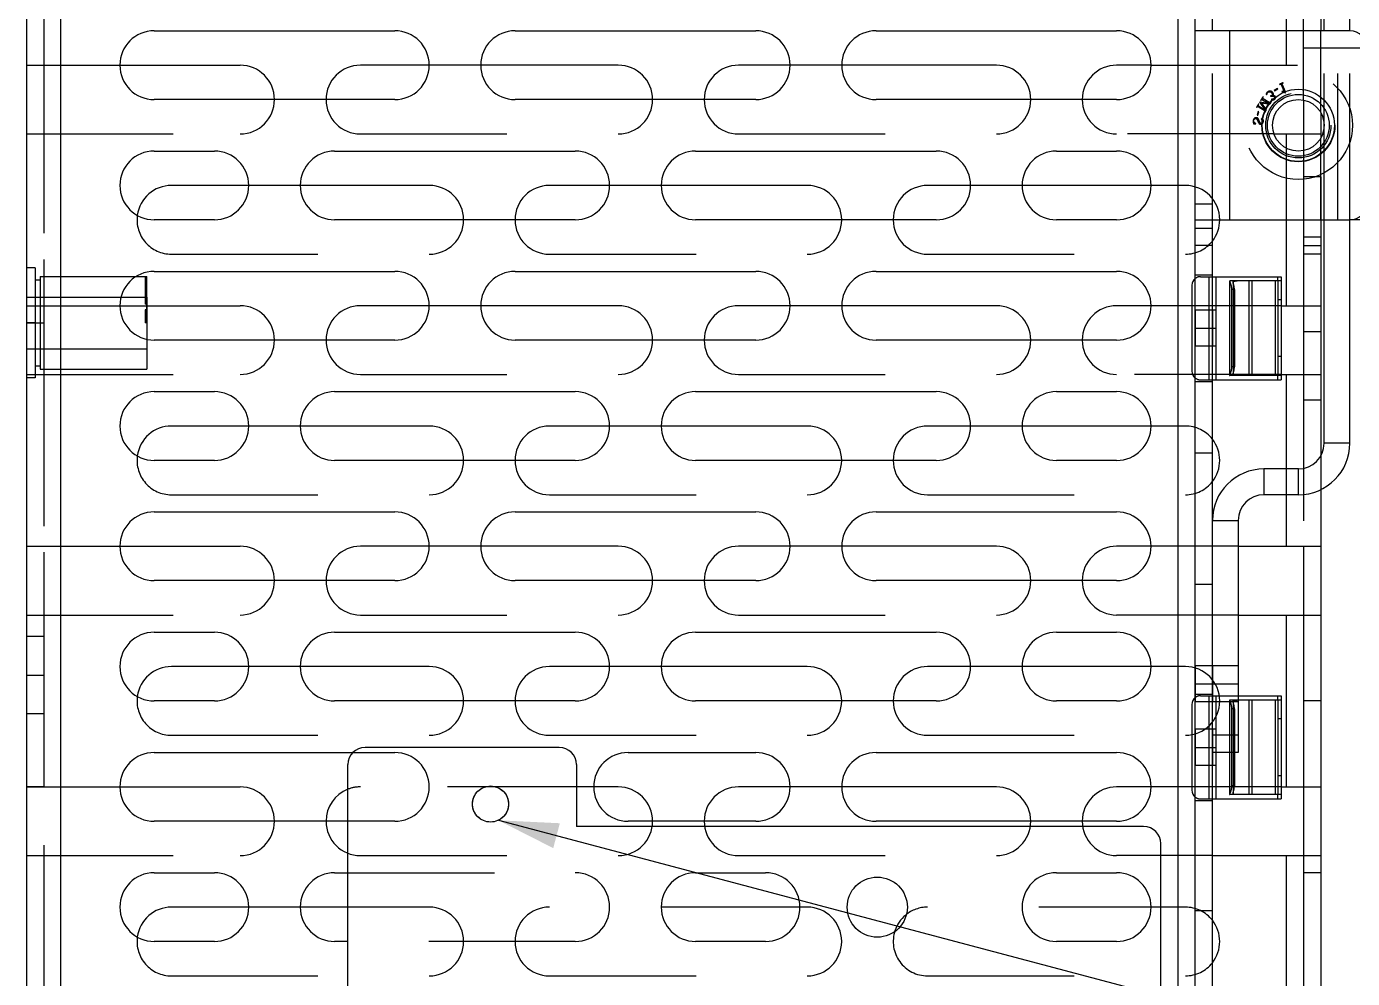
# Model space of a CAD drawing. Header units: millimetres. Extents: x 0 to 8948, y -1340 to 1100.
# Drawn here: x 4561 to 4638.1, y 553.5 to 608.9 of the extents above; entities that cross this region are included whole.
import ezdxf

# ---------------------------------------------------------------- set-up
doc = ezdxf.new("R2010")
doc.units = ezdxf.units.MM
doc.header["$LTSCALE"] = 85.25
doc.linetypes.add('HIDDEN', pattern=[0.2, 0.1, -0.1])
doc.layers.get('0').update_dxf_attribs({"linetype": 'CONTINUOUS'})
doc.layers.add('02___PRT_ALL_AXES', color=7, linetype='CONTINUOUS')
doc.layers.add('DEFAULT_2', color=8, linetype='HIDDEN')
doc.styles.get("Standard").update_dxf_attribs({"font": 'txt', "width": 0.85})
doc.dimstyles.get("Standard").update_dxf_attribs({"dimtxt": 2.5, "dimasz": 3.5, "dimexe": 1.5, "dimexo": 1, "dimtad": 1, "dimdsep": 46, "dimtxsty": 'Standard', "dimblk": '_FILLED', "dimblk1": '_FILLED', "dimblk2": '_FILLED', "dimcen": 0.09, "dimadec": 0, "dimazin": 0, "dimtol": 1, "dimtp": 0.01, "dimtm": 0.01, "dimtfac": 1, "dimtofl": 0, "dimtmove": 0, "dimatfit": 3, "dimldrblk": '_FILLED', "dimfxl": 0, "dimtolj": 1, "dimarcsym": 0})

# ---------------------------------------------------------------- blocks, each defined once
blk = doc.blocks.new('_FILLED')
at = {"color": 0, "linetype": 'ByBlock'}
blk.add_solid([(0, 0), (-1, 0.214), (-1, -0.214)], dxfattribs=at)

msp = doc.modelspace()

# ---------------------------------------------------------------- linework, layer by layer
at = {"color": 3, "linetype": 'Continuous'}
for p, q in [((4628.959, 473.114), (4628.959, 728.614)), ((4562.959, 489.614), (4562.959, 698.614)), ((4627.959, 552.369), (4627.959, 698.614)), ((4560.959, 697.614), (4560.959, 490.614)), ((4637.959, 608.614), (4637.959, 617.614)), ((4568.388, 608.614), (4582.388, 608.614)), ((4589.388, 608.614), (4603.388, 608.614)), ((4610.388, 608.614), (4624.388, 608.614)), ((4637.959, 608.614), (4628.959, 608.614)), ((4630.959, 608.614), (4630.959, 597.614)), ((4582.388, 604.614), (4568.388, 604.614)), ((4603.388, 604.614), (4589.388, 604.614)), ((4624.388, 604.614), (4610.388, 604.614)), ((4635.259, 604.58), (4635.259, 602.614)), ((4568.388, 601.614), (4571.888, 601.614)), ((4578.888, 601.614), (4592.888, 601.614)), ((4599.888, 601.614), (4613.888, 601.614)), ((4620.888, 601.614), (4624.388, 601.614)), ((4571.888, 597.614), (4568.388, 597.614)), ((4592.888, 597.614), (4578.888, 597.614)), ((4613.888, 597.614), (4599.888, 597.614)), ((4624.388, 597.614), (4620.888, 597.614)), ((4628.959, 597.614), (4637.959, 597.614)), ((4637.959, 584.614), (4637.959, 597.614)), ((4568.388, 594.614), (4582.388, 594.614)), ((4589.388, 594.614), (4603.388, 594.614)), ((4610.388, 594.614), (4624.388, 594.614)), ((4633.959, 594.304), (4633.959, 588.304)), ((4630.959, 594.037), (4630.959, 588.571)), ((4633.959, 594.054), (4630.977, 594.054)), ((4632.249, 594.054), (4632.249, 588.554)), ((4633.77, 594.054), (4633.77, 588.554)), ((4635.259, 592.614), (4635.259, 588.614)), ((4582.388, 590.614), (4568.388, 590.614)), ((4603.388, 590.614), (4589.388, 590.614)), ((4624.388, 590.614), (4610.388, 590.614)), ((4633.959, 588.554), (4630.977, 588.554)), ((4568.388, 587.614), (4571.888, 587.614)), ((4578.888, 587.614), (4592.888, 587.614)), ((4599.888, 587.614), (4613.888, 587.614)), ((4620.888, 587.614), (4624.388, 587.614)), ((4571.888, 583.614), (4568.388, 583.614)), ((4592.888, 583.614), (4578.888, 583.614)), ((4613.888, 583.614), (4599.888, 583.614)), ((4624.388, 583.614), (4620.888, 583.614)), ((4634.959, 581.614), (4632.959, 581.614)), ((4568.388, 580.614), (4582.388, 580.614)), ((4589.388, 580.614), (4603.388, 580.614)), ((4610.388, 580.614), (4624.388, 580.614)), ((4631.459, 580.114), (4631.459, 569.914)), ((4635.259, 578.614), (4635.259, 574.614)), ((4582.388, 576.614), (4568.388, 576.614)), ((4603.388, 576.614), (4589.388, 576.614)), ((4624.388, 576.614), (4610.388, 576.614)), ((4568.388, 573.614), (4571.888, 573.614)), ((4578.888, 573.614), (4592.888, 573.614)), ((4599.888, 573.614), (4613.888, 573.614)), ((4620.888, 573.614), (4624.388, 573.614)), ((4571.888, 569.614), (4568.388, 569.614)), ((4592.888, 569.614), (4578.888, 569.614)), ((4613.888, 569.614), (4599.888, 569.614)), ((4624.388, 569.614), (4620.888, 569.614)), ((4630.959, 569.647), (4630.959, 564.181)), ((4633.959, 569.664), (4630.977, 569.664)), ((4632.249, 569.664), (4632.249, 564.164)), ((4633.77, 569.664), (4633.77, 564.164)), ((4633.959, 569.914), (4633.959, 563.914)), ((4568.388, 566.614), (4579.951, 566.614)), ((4591.959, 566.909), (4580.659, 566.909)), ((4595.959, 566.614), (4603.388, 566.614)), ((4610.388, 566.614), (4624.388, 566.614)), ((4579.659, 534.854), (4579.659, 565.909)), ((4592.959, 565.909), (4592.959, 562.309)), ((4633.959, 564.164), (4630.977, 564.164)), ((4635.259, 564.614), (4635.259, 560.614)), ((4579.659, 562.614), (4568.388, 562.614)), ((4603.388, 562.614), (4595.959, 562.614)), ((4624.388, 562.614), (4610.388, 562.614)), ((4625.959, 562.309), (4592.959, 562.309)), ((4626.959, 552.369), (4626.959, 561.309)), ((4568.388, 559.614), (4571.888, 559.614)), ((4578.888, 559.614), (4579.659, 559.614)), ((4571.888, 555.614), (4568.388, 555.614)), ((4579.659, 555.614), (4578.888, 555.614))]:
    msp.add_line(p, q, dxfattribs=at)
at = {"color": 7, "linetype": 'Continuous'}
for p, q in [((4629.959, 608.614), (4629.959, 702.614)), ((4636.259, 618.317), (4636.259, 608.614)), ((4636.459, 608.614), (4636.459, 617.614)), ((4634.259, 616.614), (4634.259, 608.614)), ((4566.397, 606.614), (4573.388, 606.614)), ((4584.38, 606.614), (4580.388, 606.614)), ((4595.388, 606.614), (4587.397, 606.614)), ((4605.38, 606.614), (4602.388, 606.614)), ((4617.388, 606.614), (4608.397, 606.614)), ((4626.38, 606.614), (4624.388, 606.614)), ((4636.259, 603.858), (4636.259, 602.371)), ((4633.546, 602.614), (4636.259, 602.614)), ((4634.259, 602.614), (4634.259, 601.793)), ((4573.88, 599.614), (4569.388, 599.614)), ((4584.388, 599.614), (4576.897, 599.614)), ((4594.88, 599.614), (4591.388, 599.614)), ((4606.388, 599.614), (4597.897, 599.614)), ((4615.88, 599.614), (4613.388, 599.614)), ((4626.38, 599.614), (4618.897, 599.614)), ((4629.959, 509.614), (4629.959, 597.614)), ((4634.259, 597.614), (4634.259, 592.614)), ((4636.259, 597.614), (4636.259, 583.912)), ((4636.459, 584.614), (4636.459, 597.614)), ((4644.259, 597.614), (4637.959, 597.614)), ((4629.959, 597.114), (4628.959, 597.114)), ((4629.959, 596.114), (4628.959, 596.114)), ((4567.859, 594.308), (4567.859, 594.296)), ((4567.859, 594.308), (4567.959, 594.308)), ((4567.859, 594.296), (4567.959, 594.296)), ((4567.959, 591.614), (4567.959, 594.314)), ((4629.959, 594.304), (4633.959, 594.304)), ((4630.159, 594.304), (4630.159, 588.304)), ((4633.759, 594.054), (4633.759, 594.304)), ((4567.859, 593.973), (4567.859, 593.881)), ((4567.859, 593.973), (4567.959, 593.973)), ((4567.959, 593.965), (4567.859, 593.965)), ((4567.959, 593.921), (4567.859, 593.921)), ((4567.959, 593.908), (4567.859, 593.908)), ((4567.959, 593.905), (4567.859, 593.905)), ((4567.859, 593.881), (4567.959, 593.881)), ((4628.759, 593.804), (4628.759, 588.804)), ((4567.959, 592.614), (4573.388, 592.614)), ((4584.38, 592.614), (4580.388, 592.614)), ((4595.388, 592.614), (4587.397, 592.614)), ((4605.38, 592.614), (4602.388, 592.614)), ((4617.388, 592.614), (4608.397, 592.614)), ((4626.38, 592.614), (4624.388, 592.614)), ((4633.959, 592.614), (4636.259, 592.614)), ((4567.859, 592.364), (4567.859, 592.245)), ((4567.859, 592.364), (4567.959, 592.364)), ((4567.859, 592.245), (4567.959, 592.245)), ((4629.959, 588.304), (4633.959, 588.304)), ((4633.759, 588.304), (4633.759, 588.554)), ((4633.959, 588.614), (4636.259, 588.614)), ((4634.259, 588.614), (4634.259, 583.114)), ((4573.88, 585.614), (4569.388, 585.614)), ((4584.388, 585.614), (4576.897, 585.614)), ((4594.88, 585.614), (4591.388, 585.614)), ((4606.388, 585.614), (4597.897, 585.614)), ((4615.88, 585.614), (4613.388, 585.614)), ((4626.38, 585.614), (4618.897, 585.614)), ((4637.959, 584.614), (4636.459, 584.614)), ((4634.959, 583.114), (4632.959, 583.114)), ((4632.959, 583.114), (4632.959, 581.614)), ((4634.959, 581.614), (4634.959, 583.114)), ((4636.259, 581.944), (4636.259, 509.614)), ((4634.259, 581.614), (4634.259, 578.614)), ((4629.959, 580.114), (4631.459, 580.114)), ((4566.397, 578.614), (4573.388, 578.614)), ((4584.38, 578.614), (4580.388, 578.614)), ((4595.388, 578.614), (4587.397, 578.614)), ((4605.38, 578.614), (4602.388, 578.614)), ((4617.388, 578.614), (4608.397, 578.614)), ((4626.38, 578.614), (4624.388, 578.614)), ((4631.459, 578.614), (4636.259, 578.614)), ((4631.459, 574.614), (4636.259, 574.614)), ((4634.259, 574.614), (4634.259, 564.614)), ((4573.88, 571.614), (4569.388, 571.614)), ((4584.388, 571.614), (4576.897, 571.614)), ((4594.88, 571.614), (4591.388, 571.614)), ((4606.388, 571.614), (4597.897, 571.614)), ((4615.88, 571.614), (4613.388, 571.614)), ((4626.38, 571.614), (4618.897, 571.614)), ((4628.759, 569.414), (4628.759, 564.414)), ((4629.959, 569.914), (4633.959, 569.914)), ((4630.159, 569.914), (4630.159, 563.914)), ((4633.759, 569.664), (4633.759, 569.914)), ((4566.397, 564.614), (4573.388, 564.614)), ((4595.388, 564.614), (4593.97, 564.614)), ((4605.38, 564.614), (4602.388, 564.614)), ((4617.388, 564.614), (4608.397, 564.614)), ((4626.38, 564.614), (4624.388, 564.614)), ((4633.759, 563.914), (4633.759, 564.164)), ((4633.959, 564.614), (4636.259, 564.614)), ((4629.959, 563.914), (4633.959, 563.914)), ((4629.959, 560.614), (4636.259, 560.614)), ((4634.259, 560.614), (4634.259, 550.614)), ((4573.88, 557.614), (4569.388, 557.614)), ((4579.659, 557.614), (4576.897, 557.614))]:
    msp.add_line(p, q, dxfattribs=at)
for radius in [1.8, 1.5]:
    msp.add_circle((4634.959, 603.114), radius, dxfattribs=at)
at = {"color": 3, "linetype": 'Continuous'}
for centre, radius, start, end in [((4568.388, 606.614), 2, 90, 270), ((4582.388, 606.614), 2, 270, 90), ((4589.388, 606.614), 2, 90, 270), ((4603.388, 606.614), 2, 270, 90), ((4610.388, 606.614), 2, 90, 270), ((4624.388, 606.614), 2, 270, 90), ((4637.959, 607.614), 1, 0, 90), ((4568.388, 599.614), 2, 90, 270), ((4571.888, 599.614), 2, 270, 90), ((4578.888, 599.614), 2, 90, 270), ((4592.888, 599.614), 2, 270, 90), ((4599.888, 599.614), 2, 90, 270), ((4613.888, 599.614), 2, 270, 90), ((4620.888, 599.614), 2, 90, 270), ((4624.388, 599.614), 2, 270, 90), ((4637.959, 598.614), 1, 270, 0), ((4568.388, 592.614), 2, 90, 270), ((4582.388, 592.614), 2, 270, 90), ((4589.388, 592.614), 2, 90, 270), ((4603.388, 592.614), 2, 270, 90), ((4610.388, 592.614), 2, 90, 270), ((4624.388, 592.614), 2, 270, 90), ((4568.388, 585.614), 2, 90, 270), ((4571.888, 585.614), 2, 270, 90), ((4578.888, 585.614), 2, 90, 270), ((4592.888, 585.614), 2, 270, 90), ((4599.888, 585.614), 2, 90, 270), ((4613.888, 585.614), 2, 270, 90), ((4620.888, 585.614), 2, 90, 270), ((4624.388, 585.614), 2, 270, 90), ((4634.959, 584.614), 3, 270, 0), ((4632.959, 580.114), 1.5, 90, 180), ((4568.388, 578.614), 2, 90, 270), ((4582.388, 578.614), 2, 270, 90), ((4589.388, 578.614), 2, 90, 270), ((4603.388, 578.614), 2, 270, 90), ((4610.388, 578.614), 2, 90, 270), ((4624.388, 578.614), 2, 270, 90), ((4568.388, 571.614), 2, 90, 270), ((4571.888, 571.614), 2, 270, 90), ((4578.888, 571.614), 2, 90, 270), ((4592.888, 571.614), 2, 270, 90), ((4599.888, 571.614), 2, 90, 270), ((4613.888, 571.614), 2, 270, 90), ((4620.888, 571.614), 2, 90, 270), ((4624.388, 571.614), 2, 270, 90), ((4568.388, 564.614), 2, 90, 270), ((4580.659, 565.909), 1, 90, 180), ((4591.959, 565.909), 1, 0, 90), ((4595.959, 564.614), 2, 90, 270), ((4603.388, 564.614), 2, 270, 90), ((4610.388, 564.614), 2, 90, 270), ((4624.388, 564.614), 2, 270, 90), ((4625.959, 561.309), 1, 0, 90), ((4568.388, 557.614), 2, 90, 270), ((4571.888, 557.614), 2, 270, 90), ((4578.888, 557.614), 2, 90, 270)]:
    msp.add_arc(centre, radius, start, end, dxfattribs=at)
at = {"color": 7, "linetype": 'Continuous'}
for centre, radius, start, end in [((4573.388, 604.614), 2, 0, 90), ((4580.388, 604.614), 2, 90, 180), ((4595.388, 604.614), 2, 0, 90), ((4602.388, 604.614), 2, 90, 180), ((4617.388, 604.614), 2, 0, 90), ((4624.388, 604.614), 2, 90, 180), ((4569.388, 597.614), 2, 90, 172.45665), ((4584.388, 597.614), 2, 0, 90), ((4591.388, 597.614), 2, 90, 180), ((4606.388, 597.614), 2, 0, 90), ((4613.388, 597.614), 2, 90, 180), ((4628.388, 597.614), 2, 321.87082, 0), ((4629.259, 593.804), 0.5, 126.98741, 180), ((4573.388, 590.614), 2, 0, 90), ((4580.388, 590.614), 2, 90, 180), ((4595.388, 590.614), 2, 0, 90), ((4602.388, 590.614), 2, 90, 180), ((4617.388, 590.614), 2, 0, 90), ((4624.388, 590.614), 2, 90, 180), ((4629.259, 588.804), 0.5, 180, 233.01259), ((4569.388, 583.614), 2, 90, 172.45665), ((4584.388, 583.614), 2, 0, 90), ((4591.388, 583.614), 2, 90, 180), ((4606.388, 583.614), 2, 0, 90), ((4613.388, 583.614), 2, 90, 180), ((4628.388, 583.614), 2, 321.87082, 38.12918), ((4634.959, 584.614), 1.5, 270, 0), ((4632.959, 580.114), 3, 90, 180), ((4573.388, 576.614), 2, 0, 90), ((4580.388, 576.614), 2, 90, 180), ((4595.388, 576.614), 2, 0, 90), ((4602.388, 576.614), 2, 90, 180), ((4617.388, 576.614), 2, 0, 90), ((4624.388, 576.614), 2, 90, 180), ((4569.388, 569.614), 2, 90, 172.45665), ((4584.388, 569.614), 2, 0, 90), ((4591.388, 569.614), 2, 90, 180), ((4606.388, 569.614), 2, 0, 90), ((4613.388, 569.614), 2, 90, 180), ((4629.259, 569.414), 0.5, 126.98741, 180), ((4573.388, 562.614), 2, 0, 90), ((4580.388, 562.614), 2, 111.3907, 180), ((4595.388, 562.614), 2, 0, 90), ((4602.388, 562.614), 2, 90, 180), ((4617.388, 562.614), 2, 0, 90), ((4624.388, 562.614), 2, 90, 180), ((4629.259, 564.414), 0.5, 180, 233.01259), ((4569.388, 555.614), 2, 90, 172.45665), ((4613.388, 555.614), 2, 129.63587, 161.62036), ((4628.388, 555.614), 2, 321.87082, 38.12918)]:
    msp.add_arc(centre, radius, start, end, dxfattribs=at)
at = {"color": 3, "linetype": 'Continuous'}
for points, knots in [([(4630.977, 594.054), (4630.972, 594.054), (4630.962, 594.053), (4630.959, 594.043), (4630.959, 594.039)], [0, 0, 0, 0, 0.522737, 1, 1, 1, 1]), ([(4630.959, 588.57), (4630.959, 588.565), (4630.962, 588.555), (4630.972, 588.554), (4630.977, 588.554)], [0, 0, 0, 0, 0.477267, 1, 1, 1, 1]), ([(4630.977, 569.664), (4630.972, 569.664), (4630.962, 569.663), (4630.959, 569.653), (4630.959, 569.649)], [0, 0, 0, 0, 0.522737, 1, 1, 1, 1]), ([(4630.959, 564.18), (4630.959, 564.175), (4630.962, 564.165), (4630.972, 564.164), (4630.977, 564.164)], [0, 0, 0, 0, 0.477267, 1, 1, 1, 1])]:
    msp.add_open_spline(points, degree=3, knots=knots, dxfattribs=at)
at = {"layer": '02___PRT_ALL_AXES', "color": 8, "linetype": 'HIDDEN'}
for p, q in [((4560.959, 690.614), (4560.959, 564.614)), ((4561.959, 690.614), (4561.959, 564.614)), ((4636.259, 600.114), (4635.259, 600.114)), ((4635.259, 600.114), (4635.259, 587.114)), ((4636.259, 600.114), (4636.259, 587.114)), ((4635.259, 596.114), (4636.259, 596.114)), ((4561.759, 594.314), (4567.335, 594.314)), ((4560.959, 593.114), (4567.959, 593.114)), ((4567.959, 593.114), (4567.959, 591.614)), ((4630.159, 592.354), (4628.959, 592.354)), ((4628.959, 592.354), (4628.959, 590.254)), ((4629.959, 592.354), (4629.959, 590.254)), ((4630.159, 592.354), (4630.159, 590.254)), ((4560.959, 591.614), (4561.959, 591.614)), ((4628.959, 591.304), (4630.159, 591.304)), ((4635.259, 591.114), (4636.259, 591.114)), ((4567.959, 590.666), (4567.959, 588.914)), ((4630.159, 590.254), (4628.959, 590.254)), ((4560.959, 590.114), (4567.959, 590.114)), ((4561.759, 588.914), (4567.959, 588.914)), ((4636.259, 587.114), (4635.259, 587.114)), ((4561.959, 573.364), (4560.959, 573.364)), ((4560.959, 571.114), (4561.959, 571.114)), ((4631.459, 571.664), (4628.959, 571.664)), ((4628.959, 571.664), (4628.959, 569.564)), ((4629.959, 571.664), (4629.959, 569.564)), ((4631.459, 571.664), (4631.459, 569.564)), ((4628.959, 570.614), (4631.459, 570.614)), ((4631.459, 569.564), (4628.959, 569.564)), ((4636.259, 569.614), (4635.259, 569.614)), ((4635.259, 569.614), (4635.259, 559.614)), ((4636.259, 569.614), (4636.259, 559.614)), ((4561.959, 568.864), (4560.959, 568.864)), ((4630.159, 567.964), (4628.959, 567.964)), ((4628.959, 567.964), (4628.959, 565.864)), ((4629.959, 567.964), (4629.959, 565.864)), ((4630.159, 567.964), (4630.159, 565.864)), ((4628.959, 566.914), (4630.159, 566.914)), ((4630.159, 565.864), (4628.959, 565.864)), ((4561.959, 564.614), (4560.959, 564.614)), ((4635.259, 564.614), (4636.259, 564.614)), ((4636.259, 559.614), (4635.259, 559.614))]:
    msp.add_line(p, q, dxfattribs=at)
at = {"layer": '02___PRT_ALL_AXES', "color": 7, "linetype": 'Continuous'}
for p, q in [((4567.335, 594.314), (4567.959, 594.314)), ((4567.959, 591.614), (4567.959, 590.666))]:
    msp.add_line(p, q, dxfattribs=at)
at = {"layer": '02___PRT_ALL_AXES', "color": 3, "linetype": 'Continuous'}
for centre, radius in [((4634.959, 603.114), 2.1), ((4587.959, 563.614), 1.05), ((4610.459, 557.614), 1.75)]:
    msp.add_circle(centre, radius, dxfattribs=at)
at = {"layer": 'DEFAULT_2', "color": 8, "linetype": 'HIDDEN'}
for p, q in [((4561.959, 697.614), (4561.959, 490.614)), ((4635.259, 604.58), (4635.259, 616.614)), ((4629.959, 597.614), (4629.959, 608.614)), ((4634.259, 608.614), (4634.259, 606.614)), ((4636.259, 603.858), (4636.259, 608.614)), ((4636.459, 597.614), (4636.459, 608.614)), ((4637.959, 597.614), (4637.959, 608.614)), ((4635.259, 607.614), (4638.959, 607.614)), ((4637.259, 597.614), (4637.259, 607.614)), ((4560.959, 606.614), (4566.397, 606.614)), ((4587.397, 606.614), (4584.38, 606.614)), ((4608.397, 606.614), (4605.38, 606.614)), ((4626.38, 606.614), (4636.259, 606.614)), ((4633.095, 604.92), (4633.112, 604.914)), ((4633.74, 605.261), (4633.558, 605.147)), ((4633.558, 605.147), (4633.578, 605.114)), ((4633.578, 605.114), (4633.761, 605.228)), ((4633.761, 605.228), (4633.74, 605.261)), ((4633.872, 605.508), (4633.878, 605.495)), ((4633.878, 605.495), (4633.925, 605.505)), ((4633.968, 605.485), (4634.14, 605.07)), ((4634.013, 605.093), (4634.008, 605.072)), ((4634.14, 605.07), (4634.013, 605.093)), ((4634.223, 605.026), (4634.023, 605.508)), ((4634.038, 605.554), (4634.074, 605.576)), ((4634.074, 605.576), (4634.069, 605.59)), ((4634.195, 605.014), (4634.223, 605.026)), ((4632.517, 604.152), (4632.529, 604.144)), ((4632.529, 604.144), (4632.563, 604.183)), ((4632.615, 604.27), (4632.651, 604.346)), ((4632.626, 604.2), (4633.038, 603.953)), ((4632.651, 604.346), (4632.638, 604.354)), ((4633.042, 603.981), (4632.64, 604.223)), ((4633.238, 604.383), (4632.702, 604.468)), ((4632.702, 604.468), (4633.042, 603.981)), ((4632.766, 604.566), (4632.779, 604.559)), ((4632.779, 604.559), (4632.816, 604.6)), ((4632.822, 604.421), (4633.303, 604.346)), ((4633.104, 604.015), (4632.822, 604.421)), ((4632.875, 604.602), (4633.238, 604.383)), ((4632.886, 604.707), (4632.913, 604.781)), ((4632.913, 604.781), (4632.9, 604.789)), ((4633.27, 604.445), (4632.916, 604.658)), ((4633.379, 604.5), (4633.34, 604.457)), ((4633.343, 604.823), (4633.347, 604.804)), ((4633.391, 604.492), (4633.379, 604.5)), ((4633.401, 604.645), (4633.395, 604.627)), ((4632.625, 603.916), (4632.562, 603.71)), ((4632.562, 603.71), (4632.599, 603.698)), ((4632.599, 603.698), (4632.662, 603.905)), ((4632.662, 603.905), (4632.625, 603.916)), ((4632.795, 603.484), (4632.794, 603.473)), ((4632.898, 603.477), (4632.795, 603.484)), ((4633.038, 603.953), (4633.003, 603.877)), ((4633.003, 603.877), (4633.016, 603.869)), ((4560.959, 602.614), (4573.388, 602.614)), ((4580.388, 602.614), (4595.388, 602.614)), ((4602.388, 602.614), (4617.388, 602.614)), ((4633.546, 602.614), (4624.388, 602.614)), ((4632.358, 603.21), (4632.493, 603.206)), ((4632.493, 603.206), (4632.495, 603.218)), ((4635.259, 602.614), (4635.259, 592.614)), ((4634.259, 601.793), (4634.259, 597.614)), ((4636.259, 597.614), (4636.259, 602.371)), ((4576.897, 599.614), (4573.88, 599.614)), ((4597.897, 599.614), (4594.88, 599.614)), ((4618.897, 599.614), (4615.88, 599.614)), ((4628.388, 599.614), (4626.38, 599.614)), ((4628.959, 598.554), (4629.959, 598.554)), ((4636.259, 596.614), (4635.259, 596.614)), ((4569.388, 595.614), (4584.388, 595.614)), ((4591.388, 595.614), (4606.388, 595.614)), ((4613.388, 595.614), (4628.388, 595.614)), ((4636.259, 595.614), (4635.259, 595.614)), ((4561.459, 594.814), (4560.959, 594.814)), ((4561.459, 594.814), (4561.459, 588.414)), ((4561.459, 594.114), (4561.759, 594.114)), ((4561.759, 594.314), (4561.759, 588.914)), ((4567.859, 594.312), (4567.859, 594.308)), ((4567.859, 594.312), (4567.959, 594.312)), ((4567.859, 594.3), (4567.959, 594.3)), ((4567.859, 594.296), (4567.859, 593.973)), ((4567.859, 594.254), (4567.959, 594.254)), ((4567.859, 594.225), (4567.959, 594.225)), ((4567.959, 594.201), (4567.859, 594.201)), ((4628.959, 594.404), (4629.959, 594.404)), ((4629.259, 594.304), (4629.959, 594.304)), ((4629.759, 594.304), (4629.759, 588.304)), ((4567.959, 594.002), (4567.859, 594.002)), ((4567.959, 593.998), (4567.859, 593.998)), ((4567.959, 593.996), (4567.859, 593.996)), ((4567.959, 593.893), (4567.859, 593.893)), ((4567.859, 593.881), (4567.859, 592.697)), ((4567.959, 593.869), (4567.859, 593.869)), ((4567.959, 593.867), (4567.859, 593.867)), ((4567.959, 593.824), (4567.859, 593.824)), ((4567.959, 593.805), (4567.859, 593.805)), ((4567.959, 593.745), (4567.859, 593.745)), ((4567.959, 593.733), (4567.859, 593.733)), ((4567.959, 593.693), (4567.859, 593.693)), ((4567.959, 593.676), (4567.859, 593.676)), ((4567.959, 593.635), (4567.859, 593.635)), ((4567.959, 593.6), (4567.859, 593.6)), ((4567.959, 593.588), (4567.859, 593.588)), ((4567.959, 593.549), (4567.859, 593.549)), ((4567.959, 593.548), (4567.859, 593.548)), ((4567.959, 593.534), (4567.859, 593.534)), ((4567.959, 593.515), (4567.859, 593.515)), ((4567.959, 593.505), (4567.859, 593.505)), ((4567.959, 593.495), (4567.859, 593.495)), ((4567.959, 593.475), (4567.859, 593.475)), ((4567.959, 593.464), (4567.859, 593.464)), ((4567.959, 593.461), (4567.859, 593.461)), ((4567.959, 593.459), (4567.859, 593.459)), ((4567.959, 593.454), (4567.859, 593.454)), ((4567.959, 593.433), (4567.859, 593.433)), ((4567.959, 593.4), (4567.859, 593.4)), ((4567.959, 593.399), (4567.859, 593.399)), ((4567.959, 593.383), (4567.859, 593.383)), ((4567.959, 593.37), (4567.859, 593.37)), ((4567.959, 593.366), (4567.859, 593.366)), ((4567.959, 593.346), (4567.859, 593.346)), ((4567.959, 593.332), (4567.859, 593.332)), ((4567.959, 593.332), (4567.859, 593.332)), ((4567.959, 593.324), (4567.859, 593.324)), ((4567.959, 593.288), (4567.859, 593.288)), ((4567.959, 593.285), (4567.859, 593.285)), ((4631.238, 593.554), (4631.069, 593.554)), ((4631.069, 593.554), (4631.069, 589.054)), ((4631.159, 593.996), (4631.159, 588.613)), ((4631.238, 593.554), (4631.238, 589.054)), ((4632.081, 594.054), (4632.081, 588.554)), ((4633.602, 594.054), (4633.602, 588.554)), ((4633.759, 594.054), (4633.759, 588.554)), ((4560.959, 592.614), (4567.959, 592.614)), ((4567.959, 593.274), (4567.859, 593.274)), ((4567.959, 593.274), (4567.859, 593.274)), ((4567.959, 593.256), (4567.859, 593.256)), ((4567.959, 593.255), (4567.859, 593.255)), ((4567.959, 593.209), (4567.859, 593.209)), ((4567.959, 593.184), (4567.859, 593.184)), ((4567.959, 593.179), (4567.859, 593.179)), ((4567.959, 593.175), (4567.859, 593.175)), ((4567.959, 593.143), (4567.859, 593.143)), ((4567.959, 593.141), (4567.859, 593.141)), ((4567.959, 593.126), (4567.859, 593.126)), ((4567.959, 593.11), (4567.859, 593.11)), ((4567.959, 593.105), (4567.859, 593.105)), ((4567.959, 593.089), (4567.859, 593.089)), ((4567.959, 593.083), (4567.859, 593.083)), ((4567.959, 593.082), (4567.859, 593.082)), ((4567.959, 593.078), (4567.859, 593.078)), ((4567.959, 593.06), (4567.859, 593.06)), ((4567.959, 593.027), (4567.859, 593.027)), ((4567.959, 593.017), (4567.859, 593.017)), ((4567.959, 593.003), (4567.859, 593.003)), ((4567.959, 592.997), (4567.859, 592.997)), ((4567.959, 592.983), (4567.859, 592.983)), ((4567.959, 592.936), (4567.859, 592.936)), ((4567.959, 592.931), (4567.859, 592.931)), ((4567.959, 592.907), (4567.859, 592.907)), ((4567.959, 592.897), (4567.859, 592.897)), ((4567.959, 592.883), (4567.859, 592.883)), ((4567.959, 592.873), (4567.859, 592.873)), ((4567.959, 592.848), (4567.859, 592.848)), ((4567.959, 592.844), (4567.859, 592.844)), ((4567.959, 592.797), (4567.859, 592.797)), ((4567.959, 592.763), (4567.859, 592.763)), ((4567.959, 592.702), (4567.859, 592.702)), ((4567.959, 592.697), (4567.859, 592.697)), ((4587.397, 592.614), (4584.38, 592.614)), ((4608.397, 592.614), (4605.38, 592.614)), ((4633.959, 592.614), (4626.38, 592.614)), ((4633.959, 592.954), (4633.759, 592.954)), ((4567.859, 592.375), (4567.859, 592.364)), ((4567.959, 592.375), (4567.859, 592.375)), ((4567.959, 592.352), (4567.859, 592.352)), ((4567.859, 592.245), (4567.859, 591.62)), ((4567.959, 591.765), (4567.859, 591.765)), ((4561.459, 591.614), (4560.959, 591.614)), ((4567.959, 591.644), (4567.859, 591.644)), ((4567.959, 591.62), (4567.859, 591.62)), ((4633.959, 589.654), (4633.759, 589.654)), ((4561.459, 589.114), (4561.759, 589.114)), ((4631.238, 589.054), (4631.069, 589.054)), ((4560.959, 588.614), (4573.388, 588.614)), ((4561.459, 588.414), (4560.959, 588.414)), ((4580.388, 588.614), (4595.388, 588.614)), ((4602.388, 588.614), (4617.388, 588.614)), ((4633.959, 588.614), (4624.388, 588.614)), ((4628.959, 588.204), (4629.959, 588.204)), ((4629.259, 588.304), (4629.959, 588.304)), ((4635.259, 588.614), (4635.259, 578.614)), ((4576.897, 585.614), (4573.88, 585.614)), ((4597.897, 585.614), (4594.88, 585.614)), ((4618.897, 585.614), (4615.88, 585.614)), ((4628.388, 585.614), (4626.38, 585.614)), ((4628.959, 584.054), (4629.959, 584.054)), ((4636.259, 583.912), (4636.259, 581.944)), ((4634.259, 583.114), (4634.259, 581.614)), ((4569.388, 581.614), (4584.388, 581.614)), ((4591.388, 581.614), (4606.388, 581.614)), ((4613.388, 581.614), (4628.388, 581.614)), ((4560.959, 578.614), (4566.397, 578.614)), ((4587.397, 578.614), (4584.38, 578.614)), ((4608.397, 578.614), (4605.38, 578.614)), ((4631.459, 578.614), (4626.38, 578.614)), ((4628.959, 576.414), (4629.959, 576.414)), ((4560.959, 574.614), (4573.388, 574.614)), ((4580.388, 574.614), (4595.388, 574.614)), ((4602.388, 574.614), (4617.388, 574.614)), ((4631.459, 574.614), (4624.388, 574.614)), ((4635.259, 574.614), (4635.259, 564.614)), ((4576.897, 571.614), (4573.88, 571.614)), ((4597.897, 571.614), (4594.88, 571.614)), ((4618.897, 571.614), (4615.88, 571.614)), ((4628.388, 571.614), (4626.38, 571.614)), ((4628.959, 570.014), (4629.959, 570.014)), ((4629.259, 569.914), (4629.959, 569.914)), ((4629.759, 569.914), (4629.759, 563.914)), ((4631.159, 569.606), (4631.159, 564.223)), ((4631.459, 569.914), (4631.459, 566.614)), ((4632.081, 569.664), (4632.081, 564.164)), ((4633.602, 569.664), (4633.602, 564.164)), ((4633.759, 569.664), (4633.759, 564.164)), ((4631.238, 569.164), (4631.069, 569.164)), ((4631.069, 569.164), (4631.069, 564.664)), ((4631.238, 569.164), (4631.238, 564.664)), ((4633.959, 568.564), (4633.759, 568.564)), ((4569.388, 567.614), (4584.388, 567.614)), ((4591.388, 567.614), (4606.388, 567.614)), ((4613.388, 567.614), (4628.388, 567.614)), ((4631.459, 567.614), (4629.959, 567.614)), ((4579.951, 566.614), (4582.388, 566.614)), ((4631.459, 566.614), (4629.959, 566.614)), ((4633.959, 565.264), (4633.759, 565.264)), ((4560.959, 564.614), (4566.397, 564.614)), ((4593.97, 564.614), (4580.388, 564.614)), ((4608.397, 564.614), (4605.38, 564.614)), ((4633.959, 564.614), (4626.38, 564.614)), ((4631.238, 564.664), (4631.069, 564.664)), ((4628.959, 563.814), (4629.959, 563.814)), ((4629.259, 563.914), (4629.959, 563.914)), ((4582.388, 562.614), (4579.659, 562.614)), ((4560.959, 560.614), (4573.388, 560.614)), ((4580.388, 560.614), (4595.388, 560.614)), ((4602.388, 560.614), (4617.388, 560.614)), ((4629.959, 560.614), (4624.388, 560.614)), ((4635.259, 560.614), (4635.259, 550.614)), ((4579.659, 559.614), (4592.888, 559.614)), ((4599.888, 559.614), (4603.959, 559.614)), ((4620.888, 559.614), (4624.388, 559.614)), ((4576.897, 557.614), (4573.88, 557.614)), ((4584.388, 557.614), (4579.659, 557.614)), ((4606.388, 557.614), (4591.388, 557.614)), ((4628.388, 557.614), (4613.388, 557.614)), ((4628.959, 557.414), (4629.959, 557.414)), ((4592.888, 555.614), (4579.659, 555.614)), ((4603.959, 555.614), (4599.888, 555.614)), ((4624.388, 555.614), (4620.888, 555.614)), ((4569.388, 553.614), (4584.388, 553.614)), ((4591.388, 553.614), (4606.388, 553.614)), ((4613.388, 553.614), (4628.388, 553.614))]:
    msp.add_line(p, q, dxfattribs=at)
for centre, radius in [((4634.959, 603.114), 3.15), ((4634.959, 603.114), 2.125), ((4634.959, 603.114), 1.9), ((4587.959, 563.614), 1.05)]:
    msp.add_circle(centre, radius, dxfattribs=at)
for centre, radius, start, end in [((4573.388, 604.614), 2, 270, 0), ((4580.388, 604.614), 2, 180, 270), ((4595.388, 604.614), 2, 270, 0), ((4602.388, 604.614), 2, 180, 270), ((4617.388, 604.614), 2, 270, 0), ((4624.388, 604.614), 2, 180, 270), ((4634.578, 603.681), 1.438, 148.91018, 152.46337), ((4628.388, 597.614), 2, 0, 90), ((4569.388, 597.614), 2, 172.45665, 270), ((4584.388, 597.614), 2, 270, 0), ((4591.388, 597.614), 2, 180, 270), ((4606.388, 597.614), 2, 270, 0), ((4613.388, 597.614), 2, 180, 270), ((4628.388, 597.614), 2, 270, 321.87082), ((4629.259, 593.804), 0.5, 90, 126.98741), ((4573.388, 590.614), 2, 270, 0), ((4580.388, 590.614), 2, 180, 270), ((4595.388, 590.614), 2, 270, 0), ((4602.388, 590.614), 2, 180, 270), ((4617.388, 590.614), 2, 270, 0), ((4624.388, 590.614), 2, 180, 270), ((4629.259, 588.804), 0.5, 233.01259, 270), ((4628.388, 583.614), 2, 38.12918, 90), ((4569.388, 583.614), 2, 172.45665, 270), ((4584.388, 583.614), 2, 270, 0), ((4591.388, 583.614), 2, 180, 270), ((4606.388, 583.614), 2, 270, 0), ((4613.388, 583.614), 2, 180, 270), ((4628.388, 583.614), 2, 270, 321.87082), ((4573.388, 576.614), 2, 270, 0), ((4580.388, 576.614), 2, 180, 270), ((4595.388, 576.614), 2, 270, 0), ((4602.388, 576.614), 2, 180, 270), ((4617.388, 576.614), 2, 270, 0), ((4624.388, 576.614), 2, 180, 270), ((4628.388, 569.614), 2, 270, 90), ((4569.388, 569.614), 2, 172.45665, 270), ((4584.388, 569.614), 2, 270, 0), ((4591.388, 569.614), 2, 180, 270), ((4606.388, 569.614), 2, 270, 0), ((4613.388, 569.614), 2, 180, 270), ((4629.259, 569.414), 0.5, 90, 126.98741), ((4582.388, 564.614), 2, 270, 90), ((4580.388, 562.614), 2, 90, 111.3907), ((4629.259, 564.414), 0.5, 233.01259, 270), ((4573.388, 562.614), 2, 270, 0), ((4580.388, 562.614), 2, 180, 270), ((4595.388, 562.614), 2, 270, 0), ((4602.388, 562.614), 2, 180, 270), ((4617.388, 562.614), 2, 270, 0), ((4624.388, 562.614), 2, 180, 270), ((4592.888, 557.614), 2, 270, 90), ((4599.888, 557.614), 2, 90, 270), ((4603.959, 557.614), 2, 270, 90), ((4620.888, 557.614), 2, 90, 270), ((4624.388, 557.614), 2, 270, 90), ((4584.388, 555.614), 2, 270, 90), ((4591.388, 555.614), 2, 90, 270), ((4606.388, 555.614), 2, 270, 90), ((4613.388, 555.614), 2, 90, 129.63587), ((4628.388, 555.614), 2, 38.12918, 90), ((4569.388, 555.614), 2, 172.45665, 270), ((4613.388, 555.614), 2, 161.62036, 270), ((4628.388, 555.614), 2, 270, 321.87082)]:
    msp.add_arc(centre, radius, start, end, dxfattribs=at)
for points in [[(4633.096, 604.968), (4633.086, 604.946), (4633.086, 604.93), (4633.095, 604.92)], [(4633.157, 605.043), (4633.126, 605.015), (4633.106, 604.99), (4633.096, 604.968)], [(4633.112, 604.914), (4633.12, 604.913), (4633.126, 604.915), (4633.132, 604.92)], [(4633.132, 604.92), (4633.139, 604.927), (4633.144, 604.939), (4633.148, 604.956)], [(4633.148, 604.956), (4633.155, 604.998), (4633.168, 605.027), (4633.186, 605.042)], [(4633.317, 605.105), (4633.258, 605.107), (4633.205, 605.086), (4633.157, 605.043)], [(4633.186, 605.042), (4633.213, 605.067), (4633.247, 605.077), (4633.29, 605.072)], [(4633.29, 605.072), (4633.333, 605.067), (4633.37, 605.048), (4633.401, 605.013)], [(4633.463, 605.036), (4633.423, 605.08), (4633.374, 605.103), (4633.317, 605.105)], [(4633.401, 605.013), (4633.426, 604.985), (4633.44, 604.954), (4633.443, 604.923)], [(4633.443, 604.923), (4633.446, 604.891), (4633.437, 604.866), (4633.415, 604.846)], [(4633.455, 604.826), (4633.489, 604.853), (4633.507, 604.887), (4633.508, 604.927)], [(4633.508, 604.927), (4633.508, 604.966), (4633.493, 605.003), (4633.463, 605.036)], [(4633.972, 605.546), (4633.935, 605.531), (4633.901, 605.518), (4633.872, 605.508)], [(4633.925, 605.505), (4633.945, 605.51), (4633.96, 605.503), (4633.968, 605.485)], [(4634.069, 605.59), (4634.04, 605.576), (4634.008, 605.561), (4633.972, 605.546)], [(4634.008, 605.072), (4634.057, 605.063), (4634.119, 605.044), (4634.195, 605.014)], [(4634.023, 605.508), (4634.015, 605.527), (4634.02, 605.542), (4634.038, 605.554)], [(4632.58, 604.252), (4632.564, 604.225), (4632.543, 604.191), (4632.517, 604.152)], [(4632.563, 604.183), (4632.578, 604.2), (4632.589, 604.209), (4632.596, 604.21)], [(4632.638, 604.354), (4632.621, 604.322), (4632.601, 604.288), (4632.58, 604.252)], [(4632.596, 604.21), (4632.603, 604.211), (4632.614, 604.208), (4632.626, 604.2)], [(4632.64, 604.223), (4632.615, 604.238), (4632.607, 604.253), (4632.615, 604.27)], [(4632.836, 604.676), (4632.816, 604.643), (4632.793, 604.607), (4632.766, 604.566)], [(4632.816, 604.6), (4632.826, 604.61), (4632.834, 604.615), (4632.841, 604.616)], [(4632.9, 604.789), (4632.872, 604.738), (4632.85, 604.7), (4632.836, 604.676)], [(4632.841, 604.616), (4632.848, 604.616), (4632.859, 604.611), (4632.875, 604.602)], [(4632.886, 604.682), (4632.882, 604.688), (4632.882, 604.697), (4632.886, 604.707)], [(4632.916, 604.658), (4632.9, 604.668), (4632.889, 604.676), (4632.886, 604.682)], [(4633.307, 604.434), (4633.297, 604.432), (4633.284, 604.436), (4633.27, 604.445)], [(4633.34, 604.457), (4633.327, 604.444), (4633.316, 604.436), (4633.307, 604.434)], [(4633.415, 604.846), (4633.398, 604.831), (4633.374, 604.824), (4633.343, 604.823)], [(4633.347, 604.804), (4633.363, 604.803), (4633.381, 604.804), (4633.399, 604.806)], [(4633.347, 604.423), (4633.362, 604.448), (4633.377, 604.471), (4633.391, 604.492)], [(4633.395, 604.627), (4633.436, 604.608), (4633.472, 604.599), (4633.504, 604.601)], [(4633.399, 604.806), (4633.481, 604.814), (4633.533, 604.806), (4633.556, 604.78)], [(4633.48, 604.631), (4633.455, 604.627), (4633.428, 604.633), (4633.401, 604.645)], [(4633.558, 604.824), (4633.531, 604.829), (4633.497, 604.83), (4633.455, 604.826)], [(4633.547, 604.661), (4633.529, 604.644), (4633.506, 604.635), (4633.48, 604.631)], [(4633.504, 604.601), (4633.536, 604.603), (4633.566, 604.615), (4633.594, 604.641)], [(4633.577, 604.719), (4633.575, 604.697), (4633.565, 604.677), (4633.547, 604.661)], [(4633.556, 604.78), (4633.573, 604.762), (4633.58, 604.741), (4633.577, 604.719)], [(4633.621, 604.791), (4633.605, 604.808), (4633.584, 604.82), (4633.558, 604.824)], [(4633.594, 604.641), (4633.619, 604.663), (4633.634, 604.69), (4633.638, 604.72)], [(4633.638, 604.72), (4633.642, 604.75), (4633.637, 604.773), (4633.621, 604.791)], [(4632.332, 603.375), (4632.326, 603.316), (4632.335, 603.261), (4632.358, 603.21)], [(4632.394, 603.517), (4632.36, 603.485), (4632.339, 603.438), (4632.332, 603.375)], [(4632.39, 603.285), (4632.365, 603.318), (4632.355, 603.353), (4632.359, 603.391)], [(4632.359, 603.391), (4632.363, 603.427), (4632.376, 603.455), (4632.4, 603.478)], [(4632.523, 603.557), (4632.472, 603.563), (4632.429, 603.549), (4632.394, 603.517)], [(4632.4, 603.478), (4632.424, 603.5), (4632.45, 603.509), (4632.48, 603.506)], [(4632.48, 603.506), (4632.506, 603.503), (4632.528, 603.491), (4632.544, 603.469)], [(4632.618, 603.508), (4632.598, 603.536), (4632.566, 603.553), (4632.523, 603.557)], [(4632.544, 603.469), (4632.56, 603.447), (4632.577, 603.414), (4632.596, 603.366)], [(4632.596, 603.366), (4632.621, 603.299), (4632.646, 603.253), (4632.67, 603.225)], [(4632.683, 603.376), (4632.659, 603.436), (4632.637, 603.48), (4632.618, 603.508)], [(4632.739, 603.257), (4632.724, 603.277), (4632.706, 603.317), (4632.683, 603.376)], [(4632.794, 603.473), (4632.87, 603.446), (4632.905, 603.398), (4632.898, 603.33)], [(4632.898, 603.33), (4632.895, 603.297), (4632.882, 603.27), (4632.861, 603.251)], [(4632.869, 603.217), (4632.899, 603.246), (4632.918, 603.288), (4632.924, 603.342)], [(4632.924, 603.342), (4632.93, 603.394), (4632.921, 603.44), (4632.898, 603.477)], [(4633.016, 603.869), (4633.019, 603.879), (4633.034, 603.904), (4633.059, 603.945)], [(4633.059, 603.945), (4633.079, 603.98), (4633.095, 604.003), (4633.104, 604.015)], [(4632.495, 603.218), (4632.45, 603.229), (4632.416, 603.251), (4632.39, 603.285)], [(4632.67, 603.225), (4632.694, 603.197), (4632.723, 603.182), (4632.758, 603.178)], [(4632.792, 603.225), (4632.772, 603.227), (4632.754, 603.237), (4632.739, 603.257)], [(4632.758, 603.178), (4632.8, 603.174), (4632.837, 603.186), (4632.869, 603.217)], [(4632.861, 603.251), (4632.84, 603.231), (4632.817, 603.222), (4632.792, 603.225)]]:
    msp.add_open_spline(points, degree=3, dxfattribs=at)
for points, knots in [([(4630.959, 594.039), (4630.959, 594.031), (4630.965, 594.01), (4630.978, 593.974), (4630.997, 593.925), (4631.018, 593.866), (4631.039, 593.796), (4631.062, 593.692), (4631.069, 593.61), (4631.069, 593.554)], [0, 0, 0, 0, 0.048777, 0.126631, 0.232204, 0.360894, 0.50706, 0.665315, 1, 1, 1, 1]), ([(4631.159, 593.997), (4631.159, 594.005), (4631.16, 594.019), (4631.173, 594.037), (4631.194, 594.046), (4631.234, 594.053), (4631.3, 594.054), (4631.357, 594.054), (4631.39, 594.054)], [0, 0, 0, 0, 0.085825, 0.158361, 0.239652, 0.343146, 0.626359, 1, 1, 1, 1]), ([(4631.238, 593.554), (4631.238, 593.6), (4631.231, 593.689), (4631.205, 593.812), (4631.179, 593.902), (4631.163, 593.961), (4631.159, 593.986), (4631.159, 593.997)], [0, 0, 0, 0, 0.304966, 0.591282, 0.833148, 0.927348, 1, 1, 1, 1]), ([(4631.069, 589.054), (4631.069, 588.998), (4631.062, 588.916), (4631.039, 588.812), (4631.018, 588.743), (4630.997, 588.683), (4630.978, 588.635), (4630.965, 588.598), (4630.959, 588.578), (4630.959, 588.57)], [0, 0, 0, 0, 0.334684, 0.492938, 0.639104, 0.767793, 0.873367, 0.951222, 1, 1, 1, 1]), ([(4631.159, 588.611), (4631.159, 588.622), (4631.163, 588.647), (4631.179, 588.707), (4631.205, 588.796), (4631.231, 588.919), (4631.238, 589.008), (4631.238, 589.054)], [0, 0, 0, 0, 0.072654, 0.166856, 0.40872, 0.695035, 1, 1, 1, 1]), ([(4631.39, 588.554), (4631.357, 588.554), (4631.3, 588.554), (4631.234, 588.555), (4631.194, 588.562), (4631.173, 588.572), (4631.16, 588.59), (4631.159, 588.604), (4631.159, 588.611)], [0, 0, 0, 0, 0.373642, 0.656853, 0.760346, 0.841637, 0.914173, 1, 1, 1, 1]), ([(4630.959, 569.649), (4630.959, 569.641), (4630.965, 569.62), (4630.978, 569.584), (4630.997, 569.535), (4631.018, 569.476), (4631.039, 569.406), (4631.062, 569.302), (4631.069, 569.22), (4631.069, 569.164)], [0, 0, 0, 0, 0.048777, 0.126631, 0.232204, 0.360894, 0.50706, 0.665315, 1, 1, 1, 1]), ([(4631.159, 569.607), (4631.159, 569.615), (4631.16, 569.629), (4631.173, 569.647), (4631.194, 569.656), (4631.234, 569.663), (4631.3, 569.664), (4631.357, 569.664), (4631.39, 569.664)], [0, 0, 0, 0, 0.085825, 0.158361, 0.239652, 0.343146, 0.626359, 1, 1, 1, 1]), ([(4631.238, 569.164), (4631.238, 569.21), (4631.231, 569.299), (4631.205, 569.422), (4631.179, 569.512), (4631.163, 569.571), (4631.159, 569.596), (4631.159, 569.607)], [0, 0, 0, 0, 0.304966, 0.591282, 0.833148, 0.927348, 1, 1, 1, 1]), ([(4631.069, 564.664), (4631.069, 564.608), (4631.062, 564.526), (4631.039, 564.422), (4631.018, 564.353), (4630.997, 564.293), (4630.978, 564.245), (4630.965, 564.208), (4630.959, 564.188), (4630.959, 564.18)], [0, 0, 0, 0, 0.334684, 0.492938, 0.639104, 0.767793, 0.873367, 0.951222, 1, 1, 1, 1]), ([(4631.159, 564.221), (4631.159, 564.232), (4631.163, 564.257), (4631.179, 564.317), (4631.205, 564.406), (4631.231, 564.529), (4631.238, 564.618), (4631.238, 564.664)], [0, 0, 0, 0, 0.072654, 0.166856, 0.40872, 0.695035, 1, 1, 1, 1]), ([(4631.39, 564.164), (4631.357, 564.164), (4631.3, 564.164), (4631.234, 564.165), (4631.194, 564.172), (4631.173, 564.182), (4631.16, 564.2), (4631.159, 564.214), (4631.159, 564.221)], [0, 0, 0, 0, 0.373642, 0.656853, 0.760346, 0.841637, 0.914173, 1, 1, 1, 1])]:
    msp.add_open_spline(points, degree=3, knots=knots, dxfattribs=at)

# ---------------------------------------------------------------- leaders
at = {"color": 2, "linetype": 'Continuous', "annotation_type": 0, "has_hookline": 1, "hookline_direction": 0, "text_width": 30.439}
msp.add_leader([(4588.415, 562.668), (4641.81, 548.524), (4643.685, 551.024), (4647.185, 551.024)], dimstyle='Standard', override={"dimtad": 0}, dxfattribs=at)

doc.saveas('drawing.dxf')
